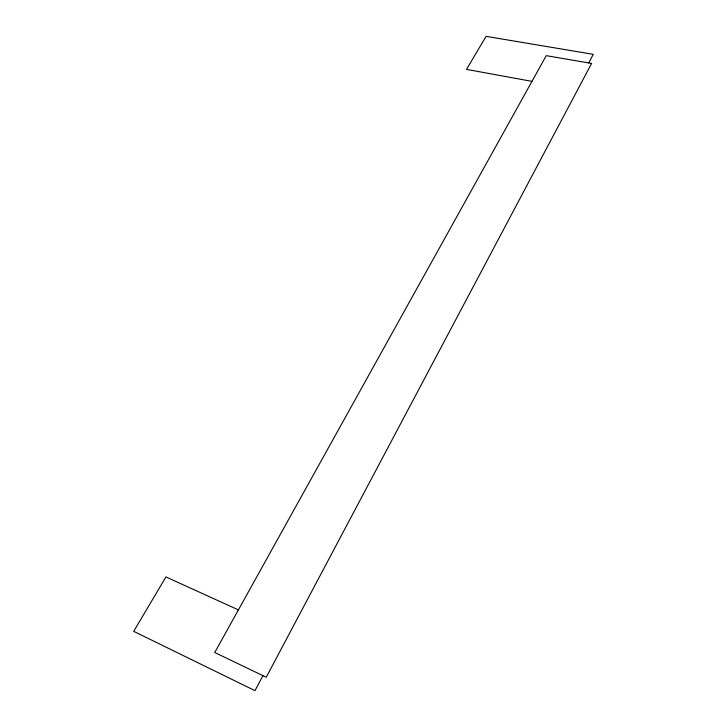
<?xml version="1.0" encoding="UTF-8"?>
<svg xmlns="http://www.w3.org/2000/svg" width="727" height="727" viewBox="0 0 727 727"><rect width="100%" height="100%" fill="white"/><g stroke="black" fill="none" stroke-linecap="round" stroke-linejoin="round"><path stroke-width="1.09" d="M262.947 675.665L254.977 690.65L133.713 631.345L165.938 576.929L238.392 609.908M588.706 62.94L593.287 54.343L486.081 36.35L466.516 69.383L531.964 81.369M591.596 63.431L266.236 677.246L214.738 652.501L546.25 55.652L591.596 63.431"/></g></svg>
